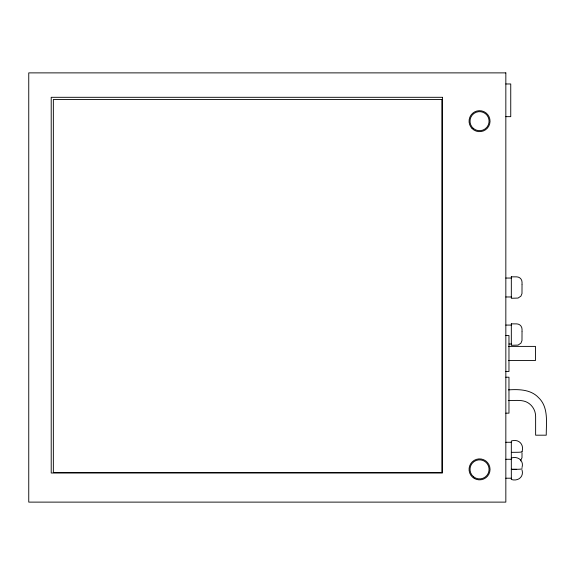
<?xml version="1.0" encoding="UTF-8"?>
<svg xmlns="http://www.w3.org/2000/svg" width="575" height="575" viewBox="0 0 575 575"><rect width="100%" height="100%" fill="white"/><g stroke="black" fill="none" stroke-linecap="round" stroke-linejoin="round"><path stroke-width="0.86" d="M520.461 460.891L521.985 457.786L522.028 452.935M505.835 83.972L510.744 83.972L510.744 116.66L505.835 116.66M505.835 278.048L511.326 278.048M505.835 296.973L511.326 296.973M505.835 325.076L511.326 325.076M505.835 335.527L508.968 335.527L508.968 371.472L505.835 371.472M508.976 344.008L511.326 344.008M508.645 346.394L535.476 346.394L535.476 360.511L508.645 360.511M505.835 377.214L508.968 377.214L508.968 413.159L505.835 413.159M508.48 389.872C518.866 389.189 530.84 389.419 538.516 397.605C548.794 407.258 546.185 422.668 546.25 435.189L535.627 435.189L535.627 416.487C535.648 411.585 533.327 406.762 529.431 403.772C523.458 398.978 515.272 400.811 508.286 400.495M505.835 442.268L511.326 442.268M511.326 452.345L516.681 452.288A5.369 0.51 0 0 0 522.035 451.77M505.835 459.274L511.326 459.274M511.326 469.293L516.681 469.286A5.369 0.51 0 0 0 522.035 468.776L522.028 468.611M511.326 469.351L516.681 469.351M505.835 478.206L511.326 478.206M511.326 276.834L516.681 276.863A5.369 5.34 0 0 1 522.035 282.188L522.028 284.352M511.326 323.862L516.681 323.89A5.369 5.34 0 0 1 522.035 329.223L522.028 331.387M511.326 457.973C517.931 455.918 524.098 460.503 522.028 467.54M522.028 284.675L521.985 293.559L520.921 296.132L518.061 298.066L511.326 298.281L511.326 276.74M522.028 331.703L521.985 340.587L520.921 343.167L518.061 345.093L511.326 345.309L511.326 323.775M522.028 451.835C524.378 444.453 518.772 438.632 511.326 440.967L511.326 479.507C517.931 481.562 524.098 476.977 522.028 469.94M505.835 72.881L28.75 72.881L28.75 502.119L505.835 502.119L505.835 72.881M442.419 97.304L51.211 97.304L51.211 473.009L442.419 473.009L442.419 97.304M441.866 99.461L53.353 99.461L53.353 472.585L441.866 472.585L441.866 99.461M474.31 478.457A10.487 10.487 0 0 0 490.044 469.372A10.487 10.487 0 0 0 474.31 460.287A10.487 10.487 0 0 0 474.31 478.457M472.132 128.584A10.487 10.487 0 0 0 489.684 123.884A10.487 10.487 0 0 0 476.84 111.04A10.487 10.487 0 0 0 472.132 128.584M473.642 476.855A9.538 9.538 0 0 0 488.987 470.753A9.538 9.538 0 0 0 476.028 460.51A9.538 9.538 0 0 0 473.642 476.855M473.642 128.649A9.538 9.538 0 0 0 488.987 122.547A9.538 9.538 0 0 0 476.028 112.305A9.538 9.538 0 0 0 473.642 128.649"/></g></svg>
